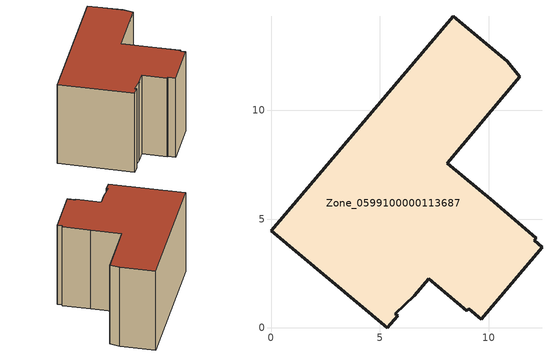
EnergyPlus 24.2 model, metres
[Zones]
Zone_0599100000113687
 floor ground (C_G): 11.43,11.55 8.11,7.57 10.23,5.8 12.19,4.12 12.09,4.02 12.45,3.71 9.66,0.4 9.09,0.88 9,0.79 7.25,2.26 6.58,1.48 5.71,0.65 5.81,0.56 5.34,0 0,4.46 8.38,14.33 10.85,12.26 z0
 wall outside (C_F): 5.81,0.56 5.71,0.65 6.58,1.48 7.25,2.26 9,0.79 9.09,0.88 9.66,0.4 12.45,3.71 12.09,4.02 12.19,4.12 10.23,5.8 8.11,7.57 11.43,11.55 10.85,12.26 8.38,14.33 0,4.46 5.34,0 5.81,0.56 z0:8.24
 roof outside (C_R): 8.11,7.57 11.43,11.55 10.85,12.26 8.38,14.33 0,4.46 5.34,0 5.81,0.56 5.71,0.65 6.58,1.48 7.25,2.26 9,0.79 9.09,0.88 9.66,0.4 12.45,3.71 12.09,4.02 12.19,4.12 10.23,5.8 z8.24
[BUILDING]
Pand.0599100000113687: North Axis=0; Terrain=City; Loads Convergence Tolerance Value=0.04; Temperature Convergence Tolerance Value=0.4; Solar Distribution=FullExterior; Maximum Number of Warmup Days=25; Minimum Number of Warmup Days=1
[Site:Location]
Rotterdam.The.Hague.AP_ZH_NLD Design_Conditions: Latitude=51.96; Longitude=4.45; Time Zone=1; Elevation=-4.5
[SITE:GROUNDTEMPERATURE:BUILDINGSURFACE]
18, 18, 18, 18, 18, 18, 18, 18, 18, 18, 18, 18
[MATERIAL] Thermal Absorptance=0.9; Solar Absorptance=0.7; Visible Absorptance=0.7
Name | Roughness | Thickness | Conductivity | Density | Specific Heat
G.TC.1946-1964 | MediumSmooth | 0.15 | 1 | 540 | 1210
F.TC.1946-1964 | Rough | 0.3 | 0.857143 | 1920 | 840
R.TC.1946-1964 | MediumRough | 0.2 | 0.235294 | 1500 | 1000
[CONSTRUCTION]
C_G: G.TC.1946-1964
C_F: F.TC.1946-1964
C_R: R.TC.1946-1964
[ZONE]
Zone_0599100000113687: Type=1; Multiplier=1; Ceiling Height=Autocalculate; Volume=Autocalculate; Floor Area=autocalculate; Part of Total Floor Area=Yes
[ZONEINFILTRATION:DESIGNFLOWRATE]
Infil_Zone_0599100000113687: Zone or ZoneList or Space or SpaceList=Zone_0599100000113687; Schedule=AlwaysOn; Design Flow Rate Calculation Method=Flow/Area; Flow Rate per Floor Area=0.003; Constant Term Coefficient=1; Temperature Term Coefficient=0; Velocity Term Coefficient=0; Velocity Squared Term Coefficient=0
[HVACTEMPLATE:ZONE:IDEALLOADSAIRSYSTEM]
Zone_0599100000113687: Maximum Heating Supply Air Temperature=50; Minimum Cooling Supply Air Temperature=13; Maximum Heating Supply Air Humidity Ratio=0.0156; Minimum Cooling Supply Air Humidity Ratio=0.0077; Heating Limit=NoLimit; Cooling Limit=NoLimit; Dehumidification Control Type=ConstantSensibleHeatRatio; Cooling Sensible Heat Ratio=0.7; Dehumidification Setpoint=60; Humidification Control Type=None; Humidification Setpoint=30; Outdoor Air Method=None; Outdoor Air Flow Rate per Person=0.00944; Outdoor Air Flow Rate per Zone Floor Area=0; Outdoor Air Flow Rate per Zone=0; Demand Controlled Ventilation Type=None; Outdoor Air Economizer Type=NoEconomizer; Heat Recovery Type=None; Sensible Heat Recovery Effectiveness=0.7; Latent Heat Recovery Effectiveness=0.65
[ZONECONTROL:THERMOSTAT]
ThermostatControl_Zone_0599100000113687: Zone or ZoneList=Zone_0599100000113687; Control Type Schedule=DualSetpointControlType; Control 1=Thermostat_Zone_0599100000113687; Temperature Difference Between Cutout And Setpoint=0
[THERMOSTATSETPOINT:DUALSETPOINT]
Thermostat_Zone_0599100000113687: Heating Setpoint Temperature Schedule=HeatingSetpoint_Zone_0599100000113687; Cooling Setpoint Temperature Schedule=CoolingSetpoint_Zone_0599100000113687
[SCHEDULE:COMPACT]
HeatingSetpoint_Zone_0599100000113687: Through: 12/31, For: AllDays, Until: 24:00, 21
CoolingSetpoint_Zone_0599100000113687: Through: 12/31, For: AllDays, Until: 24:00, 24
DualSetpointControlType: Through: 12/31, For: AllDays, Until: 24:00, 4
AlwaysOn: Through: 12/31, For: AllDays, Until: 24:00, 1
